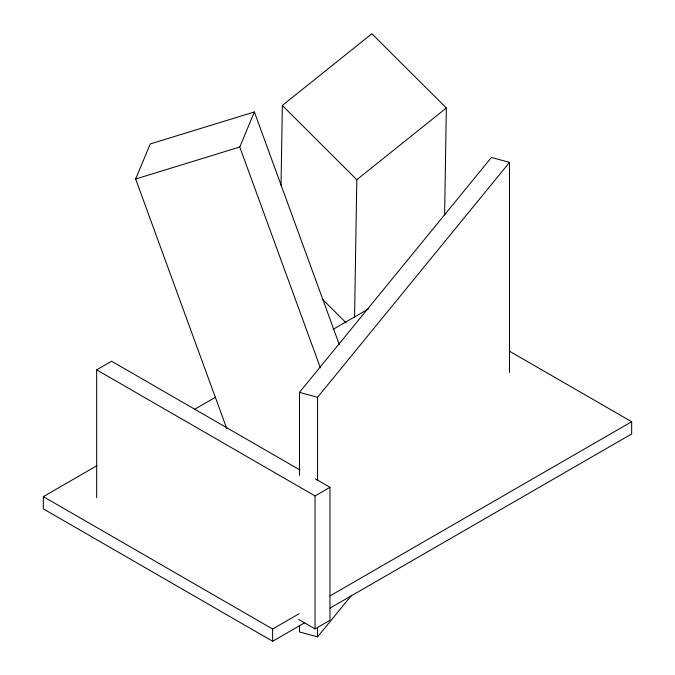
<?xml version="1.0" encoding="UTF-8"?>
<svg xmlns="http://www.w3.org/2000/svg" width="675" height="675" viewBox="0 0 675 675"><rect width="100%" height="100%" fill="white"/><g stroke="black" fill="none" stroke-linecap="round" stroke-linejoin="round"><path stroke-width="1.01" d="M281.036 185.33L282.336 105.469L371.874 33.75L446.352 107.992L444.606 215.173M354.569 317.36L356.805 179.71L282.336 105.469M226.766 428.608L135.65 179.01L150.255 143.952L254.374 111.957L339.348 344.714M320.397 367.883L239.768 147.015L254.374 111.957M299.489 475.386L299.489 392.361L491.425 157.461L509.507 162.388L509.507 372.566M317.571 480.305L317.571 397.288L509.507 162.388M299.489 625.658L299.489 631.969L317.571 636.888L351.557 595.291M356.805 179.71L446.352 107.992M96.66 497.585L96.66 369.841L111.578 361.226L299.936 469.977M304.526 622.839L272.632 641.25L43.335 508.866L43.335 496.631L97.099 465.59M194.602 409.303L215.561 397.204M333.113 329.332L368.651 308.812M96.66 369.841L315.048 495.931L329.965 487.316L329.965 620.291L315.048 628.906L298.662 619.447M43.335 496.631L272.632 629.016L299.059 613.761M330.041 595.873L631.665 421.732L631.665 433.966L330.041 608.108M135.65 179.01L239.768 147.015M299.489 392.361L317.571 397.288M509.735 351.337L631.665 421.732M315.411 478.904L329.965 487.316M322.321 299.101L346.157 322.852M317.571 627.429L317.571 636.888M315.048 495.931L315.048 628.906M272.632 629.016L272.632 641.25"/></g></svg>
